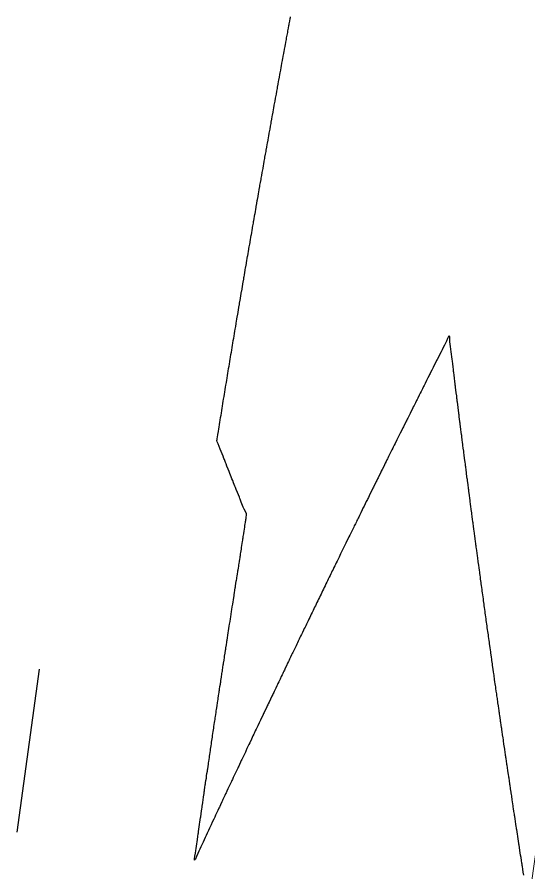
# Model space of a CAD drawing. Header units: millimetres. Extents: x 340454 to 342791, y 6993867 to 6995092.
# Drawn here: x 341724 to 341760.4, y 6994701.4 to 6994762.1 of the extents above; entities that cross this region are included whole.
import ezdxf

# ---------------------------------------------------------------- set-up
doc = ezdxf.new("R2010")
doc.units = ezdxf.units.MM
doc.header["$LTSCALE"] = 10
for name, color, linetype in [('T-HM-CURVA_INTERMEDIARIA', 45, 'Continuous'), ('URB-Calçadas', 2, 'Continuous'), ('URB-Quadras', 3, 'Continuous')]:
    doc.layers.add(name, color=color, linetype=linetype)

msp = doc.modelspace()

# ---------------------------------------------------------------- linework, layer by layer
at = {"layer": 'T-HM-CURVA_INTERMEDIARIA', "color": 45, "linetype": 'Continuous', "lineweight": -3, "elevation": 716, "flags": 128}
for points in [[(341760, 6994701.2), (341759.966, 6994701.418), (341759.933, 6994701.632), (341759.905, 6994701.811), (341759.893, 6994701.891), (341759.881, 6994701.971), (341759.869, 6994702.051), (341759.841, 6994702.229), (341759.808, 6994702.443), (341759.78, 6994702.624), (341759.757, 6994702.779), (341759.73, 6994702.955), (341759.698, 6994703.161), (341759.671, 6994703.334), (341759.66, 6994703.409), (341759.651, 6994703.468), (341759.633, 6994703.585), (341759.601, 6994703.798), (341759.583, 6994703.915), (341759.573, 6994703.98), (341759.555, 6994704.096), (341759.523, 6994704.305), (341759.506, 6994704.421), (341759.495, 6994704.493), (341759.484, 6994704.567), (341759.473, 6994704.641), (341759.447, 6994704.809), (341759.417, 6994705.006), (341759.388, 6994705.199), (341759.363, 6994705.361), (341759.352, 6994705.434), (341759.34, 6994705.519), (341759.308, 6994705.729), (341759.276, 6994705.941), (341759.262, 6994706.032), (341759.248, 6994706.125), (341759.226, 6994706.271), (341759.185, 6994706.545), (341759.145, 6994706.812), (341759.123, 6994706.954), (341759.116, 6994707.006), (341759.108, 6994707.058), (341759.1, 6994707.111), (341759.092, 6994707.165), (341759.062, 6994707.367), (341759.031, 6994707.571), (341759.023, 6994707.628), (341759.015, 6994707.685), (341758.985, 6994707.884), (341758.955, 6994708.084), (341758.946, 6994708.144), (341758.937, 6994708.204), (341758.916, 6994708.345), (341758.879, 6994708.598), (341758.842, 6994708.845), (341758.822, 6994708.981), (341758.812, 6994709.046), (341758.803, 6994709.111), (341758.775, 6994709.299), (341758.747, 6994709.489), (341758.737, 6994709.557), (341758.727, 6994709.625), (341758.717, 6994709.695), (341758.706, 6994709.765), (341758.686, 6994709.901), (341758.651, 6994710.139), (341758.617, 6994710.37), (341758.597, 6994710.503), (341758.586, 6994710.578), (341758.576, 6994710.653), (341758.565, 6994710.729), (341758.554, 6994710.806), (341758.534, 6994710.939), (341758.5, 6994711.166), (341758.468, 6994711.387), (341758.449, 6994711.518), (341758.437, 6994711.599), (341758.426, 6994711.68), (341758.4, 6994711.852), (341758.375, 6994712.026), (341758.363, 6994712.11), (341758.351, 6994712.194), (341758.326, 6994712.363), (341758.301, 6994712.533), (341758.289, 6994712.621), (341758.276, 6994712.709), (341758.264, 6994712.798), (341758.251, 6994712.888), (341758.232, 6994713.018), (341758.202, 6994713.223), (341758.173, 6994713.422), (341758.155, 6994713.549), (341758.141, 6994713.643), (341758.128, 6994713.737), (341758.114, 6994713.833), (341758.1, 6994713.93), (341758.082, 6994714.06), (341758.054, 6994714.252), (341758.027, 6994714.437), (341758.009, 6994714.565), (341757.994, 6994714.665), (341757.98, 6994714.766), (341757.958, 6994714.918), (341757.936, 6994715.073), (341757.921, 6994715.177), (341757.907, 6994715.281), (341757.892, 6994715.386), (341757.877, 6994715.494), (341757.858, 6994715.624), (341757.834, 6994715.795), (341757.81, 6994715.962), (341757.791, 6994716.089), (341757.776, 6994716.2), (341757.761, 6994716.31), (341757.745, 6994716.422), (341757.729, 6994716.537), (341757.708, 6994716.679), (341757.688, 6994716.825), (341757.671, 6994716.942), (341757.655, 6994717.058), (341757.637, 6994717.188), (341757.615, 6994717.34), (341757.594, 6994717.487), (341757.576, 6994717.615), (341757.559, 6994717.735), (341757.543, 6994717.855), (341757.524, 6994717.988), (341757.505, 6994718.124), (341757.488, 6994718.247), (341757.471, 6994718.37), (341757.452, 6994718.5), (341757.434, 6994718.632), (341757.416, 6994718.759), (341757.399, 6994718.886), (341757.381, 6994719.015), (341757.363, 6994719.145), (341757.345, 6994719.273), (341757.327, 6994719.401), (341757.308, 6994719.536), (341757.29, 6994719.667), (341757.273, 6994719.792), (341757.255, 6994719.916), (341757.237, 6994720.054), (341757.218, 6994720.189), (341757.201, 6994720.312), (341757.184, 6994720.432), (341757.168, 6994720.55), (341757.151, 6994720.668), (341757.134, 6994720.797), (341757.113, 6994720.947), (341757.092, 6994721.103), (341757.074, 6994721.234), (341757.058, 6994721.348), (341757.042, 6994721.463), (341757.022, 6994721.611), (341757.003, 6994721.756), (341756.987, 6994721.869), (341756.972, 6994721.979), (341756.957, 6994722.087), (341756.942, 6994722.196), (341756.921, 6994722.347), (341756.901, 6994722.495), (341756.887, 6994722.6), (341756.872, 6994722.705), (341756.855, 6994722.834), (341756.831, 6994723.011), (341756.807, 6994723.193), (341756.789, 6994723.324), (341756.775, 6994723.426), (341756.761, 6994723.527), (341756.748, 6994723.626), (341756.734, 6994723.725), (341756.717, 6994723.852), (341756.691, 6994724.043), (341756.665, 6994724.239), (341756.648, 6994724.369), (341756.635, 6994724.465), (341756.622, 6994724.559), (341756.609, 6994724.652), (341756.597, 6994724.744), (341756.58, 6994724.872), (341756.553, 6994725.075), (341756.525, 6994725.285), (341756.507, 6994725.415), (341756.495, 6994725.503), (341756.483, 6994725.592), (341756.46, 6994725.766), (341756.438, 6994725.938), (341756.426, 6994726.024), (341756.415, 6994726.108), (341756.403, 6994726.191), (341756.392, 6994726.274), (341756.369, 6994726.451), (341756.346, 6994726.625), (341756.335, 6994726.705), (341756.324, 6994726.784), (341756.307, 6994726.916), (341756.277, 6994727.142), (341756.247, 6994727.373), (341756.229, 6994727.508), (341756.219, 6994727.584), (341756.209, 6994727.658), (341756.199, 6994727.732), (341756.19, 6994727.805), (341756.172, 6994727.939), (341756.141, 6994728.175), (341756.11, 6994728.417), (341756.092, 6994728.555), (341756.083, 6994728.623), (341756.074, 6994728.692), (341756.048, 6994728.886), (341756.023, 6994729.078), (341756.015, 6994729.144), (341756.006, 6994729.209), (341755.998, 6994729.273), (341755.989, 6994729.336), (341755.971, 6994729.475), (341755.939, 6994729.726), (341755.905, 6994729.984), (341755.887, 6994730.126), (341755.879, 6994730.185), (341755.871, 6994730.243), (341755.864, 6994730.301), (341755.856, 6994730.358), (341755.838, 6994730.499), (341755.805, 6994730.761), (341755.77, 6994731.029), (341755.752, 6994731.174), (341755.745, 6994731.226), (341755.738, 6994731.278), (341755.711, 6994731.489), (341755.684, 6994731.698), (341755.671, 6994731.795), (341755.659, 6994731.891), (341755.632, 6994732.102), (341755.605, 6994732.313), (341755.594, 6994732.402), (341755.584, 6994732.475), (341755.564, 6994732.637), (341755.539, 6994732.831), (341755.514, 6994733.027), (341755.493, 6994733.195), (341755.483, 6994733.27), (341755.473, 6994733.348), (341755.464, 6994733.424), (341755.449, 6994733.541), (341755.422, 6994733.75), (341755.408, 6994733.866), (341755.399, 6994733.936), (341755.389, 6994734.011), (341755.368, 6994734.181), (341755.342, 6994734.384), (341755.317, 6994734.591), (341755.294, 6994734.767), (341755.285, 6994734.844), (341755.277, 6994734.902), (341755.27, 6994734.959), (341755.261, 6994735.035), (341755.239, 6994735.21), (341755.212, 6994735.42), (341755.186, 6994735.631), (341755.164, 6994735.811), (341755.153, 6994735.893), (341755.142, 6994735.982), (341755.132, 6994736.063), (341755.11, 6994736.242), (341755.083, 6994736.456), (341755.056, 6994736.675), (341755.033, 6994736.861), (341755.023, 6994736.943), (341755.015, 6994737.006), (341755.005, 6994737.087), (341754.982, 6994737.272), (341754.955, 6994737.493), (341754.933, 6994737.67), (341754.916, 6994737.813), (341754.893, 6994737.993), (341754.871, 6994738.176), (341754.852, 6994738.328), (341754.829, 6994738.518), (341754.805, 6994738.717), (341754.785, 6994738.878), (341754.764, 6994739.049), (341754.756, 6994739.243), (341754.752, 6994739.406), (341754.712, 6994739.481), (341754.648, 6994739.424), (341754.588, 6994739.273), (341754.515, 6994739.093), (341754.439, 6994738.943), (341754.37, 6994738.807), (341754.284, 6994738.637), (341754.201, 6994738.473), (341754.135, 6994738.342), (341754.051, 6994738.177), (341753.945, 6994737.967), (341753.856, 6994737.791), (341753.818, 6994737.716), (341753.795, 6994737.67), (341753.758, 6994737.597), (341753.672, 6994737.426), (341753.571, 6994737.227), (341753.472, 6994737.031), (341753.39, 6994736.867), (341753.353, 6994736.794), (341753.318, 6994736.725), (341753.281, 6994736.651), (341753.198, 6994736.486), (341753.1, 6994736.293), (341753.004, 6994736.101), (341752.923, 6994735.941), (341752.888, 6994735.872), (341752.865, 6994735.826), (341752.811, 6994735.717), (341752.711, 6994735.519), (341752.656, 6994735.41), (341752.63, 6994735.358), (341752.577, 6994735.251), (341752.479, 6994735.056), (341752.425, 6994734.949), (341752.396, 6994734.891), (341752.366, 6994734.831), (341752.312, 6994734.724), (341752.215, 6994734.53), (341752.161, 6994734.423), (341752.128, 6994734.357), (341752.094, 6994734.289), (341752.017, 6994734.135), (341751.927, 6994733.955), (341751.838, 6994733.778), (341751.764, 6994733.63), (341751.73, 6994733.563), (341751.692, 6994733.487), (341751.654, 6994733.409), (341751.602, 6994733.306), (341751.51, 6994733.123), (341751.458, 6994733.019), (341751.417, 6994732.935), (341751.366, 6994732.833), (341751.276, 6994732.653), (341751.225, 6994732.551), (341751.202, 6994732.506), (341751.18, 6994732.461), (341751.114, 6994732.328), (341750.991, 6994732.082), (341750.871, 6994731.842), (341750.807, 6994731.713), (341750.782, 6994731.663), (341750.757, 6994731.614), (341750.732, 6994731.563), (341750.707, 6994731.511), (341750.642, 6994731.382), (341750.524, 6994731.145), (341750.409, 6994730.913), (341750.346, 6994730.787), (341750.318, 6994730.732), (341750.291, 6994730.676), (341750.263, 6994730.619), (341750.234, 6994730.562), (341750.171, 6994730.434), (341750.058, 6994730.207), (341749.948, 6994729.985), (341749.886, 6994729.861), (341749.856, 6994729.799), (341749.825, 6994729.738), (341749.741, 6994729.568), (341749.656, 6994729.397), (341749.624, 6994729.333), (341749.593, 6994729.268), (341749.56, 6994729.202), (341749.527, 6994729.136), (341749.444, 6994728.968), (341749.36, 6994728.799), (341749.326, 6994728.729), (341749.292, 6994728.66), (341749.231, 6994728.537), (341749.128, 6994728.329), (341749.027, 6994728.126), (341748.968, 6994728.006), (341748.932, 6994727.933), (341748.896, 6994727.859), (341748.859, 6994727.784), (341748.822, 6994727.708), (341748.743, 6994727.55), (341748.664, 6994727.389), (341748.625, 6994727.311), (341748.587, 6994727.232), (341748.528, 6994727.113), (341748.432, 6994726.919), (341748.339, 6994726.73), (341748.282, 6994726.613), (341748.241, 6994726.531), (341748.201, 6994726.449), (341748.16, 6994726.365), (341748.118, 6994726.279), (341748.044, 6994726.13), (341747.969, 6994725.978), (341747.927, 6994725.89), (341747.884, 6994725.803), (341747.812, 6994725.656), (341747.738, 6994725.507), (341747.694, 6994725.417), (341747.65, 6994725.326), (341747.591, 6994725.207), (341747.507, 6994725.037), (341747.426, 6994724.871), (341747.369, 6994724.754), (341747.322, 6994724.66), (341747.276, 6994724.566), (341747.23, 6994724.47), (341747.182, 6994724.372), (341747.115, 6994724.235), (341747.046, 6994724.095), (341746.997, 6994723.995), (341746.949, 6994723.895), (341746.89, 6994723.776), (341746.815, 6994723.623), (341746.743, 6994723.476), (341746.686, 6994723.359), (341746.635, 6994723.255), (341746.585, 6994723.152), (341746.522, 6994723.024), (341746.458, 6994722.893), (341746.407, 6994722.787), (341746.355, 6994722.68), (341746.303, 6994722.573), (341746.249, 6994722.462), (341746.188, 6994722.337), (341746.125, 6994722.209), (341746.071, 6994722.097), (341746.016, 6994721.984), (341745.958, 6994721.865), (341745.895, 6994721.737), (341745.835, 6994721.613), (341745.778, 6994721.495), (341745.722, 6994721.38), (341745.666, 6994721.265), (341745.609, 6994721.148), (341745.551, 6994721.029), (341745.494, 6994720.911), (341745.437, 6994720.793), (341745.377, 6994720.67), (341745.319, 6994720.55), (341745.263, 6994720.434), (341745.207, 6994720.32), (341745.153, 6994720.208), (341745.098, 6994720.096), (341745.041, 6994719.979), (341744.978, 6994719.848), (341744.913, 6994719.712), (341744.855, 6994719.593), (341744.802, 6994719.484), (341744.75, 6994719.375), (341744.686, 6994719.243), (341744.624, 6994719.114), (341744.572, 6994719.007), (341744.521, 6994718.902), (341744.471, 6994718.799), (341744.421, 6994718.696), (341744.364, 6994718.578), (341744.292, 6994718.43), (341744.218, 6994718.276), (341744.161, 6994718.156), (341744.113, 6994718.056), (341744.064, 6994717.956), (341743.996, 6994717.815), (341743.93, 6994717.677), (341743.883, 6994717.58), (341743.836, 6994717.483), (341743.767, 6994717.339), (341743.699, 6994717.198), (341743.653, 6994717.103), (341743.608, 6994717.01), (341743.564, 6994716.918), (341743.52, 6994716.827), (341743.45, 6994716.68), (341743.38, 6994716.536), (341743.338, 6994716.448), (341743.295, 6994716.359), (341743.239, 6994716.242), (341743.153, 6994716.063), (341743.065, 6994715.878), (341743.007, 6994715.758), (341742.966, 6994715.673), (341742.926, 6994715.589), (341742.886, 6994715.506), (341742.846, 6994715.423), (341742.789, 6994715.305), (341742.698, 6994715.115), (341742.605, 6994714.919), (341742.547, 6994714.798), (341742.509, 6994714.719), (341742.471, 6994714.641), (341742.394, 6994714.478), (341742.317, 6994714.318), (341742.281, 6994714.241), (341742.245, 6994714.166), (341742.209, 6994714.092), (341742.174, 6994714.018), (341742.116, 6994713.897), (341742.018, 6994713.692), (341741.918, 6994713.481), (341741.859, 6994713.357), (341741.825, 6994713.286), (341741.792, 6994713.217), (341741.759, 6994713.149), (341741.726, 6994713.081), (341741.645, 6994712.911), (341741.565, 6994712.742), (341741.534, 6994712.677), (341741.503, 6994712.612), (341741.421, 6994712.439), (341741.339, 6994712.267), (341741.309, 6994712.205), (341741.28, 6994712.143), (341741.22, 6994712.018), (341741.113, 6994711.792), (341741.004, 6994711.562), (341740.943, 6994711.433), (341740.915, 6994711.375), (341740.888, 6994711.317), (341740.861, 6994711.261), (341740.834, 6994711.205), (341740.773, 6994711.077), (341740.662, 6994710.842), (341740.548, 6994710.601), (341740.486, 6994710.47), (341740.461, 6994710.418), (341740.437, 6994710.366), (341740.347, 6994710.177), (341740.258, 6994709.988), (341740.235, 6994709.939), (341740.212, 6994709.891), (341740.189, 6994709.843), (341740.166, 6994709.796), (341740.076, 6994709.605), (341739.987, 6994709.415), (341739.944, 6994709.326), (341739.896, 6994709.222), (341739.81, 6994709.041), (341739.762, 6994708.939), (341739.722, 6994708.856), (341739.69, 6994708.788), (341739.621, 6994708.64), (341739.537, 6994708.463), (341739.452, 6994708.282), (341739.38, 6994708.129), (341739.347, 6994708.06), (341739.313, 6994707.986), (341739.279, 6994707.915), (341739.247, 6994707.847), (341739.175, 6994707.693), (341739.089, 6994707.51), (341739.001, 6994707.324), (341738.926, 6994707.165), (341738.893, 6994707.095), (341738.864, 6994707.033), (341738.836, 6994706.974), (341738.785, 6994706.864), (341738.692, 6994706.666), (341738.641, 6994706.557), (341738.615, 6994706.503), (341738.563, 6994706.392), (341738.469, 6994706.19), (341738.417, 6994706.08), (341738.394, 6994706.032), (341738.361, 6994705.961), (341738.285, 6994705.798), (341738.193, 6994705.603), (341738.121, 6994705.447), (341738.062, 6994705.321), (341737.987, 6994705.162), (341737.889, 6994704.951), (341737.801, 6994704.763), (341737.761, 6994704.679), (341737.733, 6994704.618), (341737.698, 6994704.544), (341737.619, 6994704.374), (341737.524, 6994704.171), (341737.448, 6994704.009), (341737.387, 6994703.877), (341737.31, 6994703.712), (341737.229, 6994703.539), (341737.161, 6994703.392), (341737.079, 6994703.215), (341737, 6994703.047), (341736.938, 6994702.913), (341736.859, 6994702.744), (341736.771, 6994702.521), (341736.698, 6994702.331), (341736.634, 6994702.259), (341736.616, 6994702.348), (341736.651, 6994702.536), (341736.692, 6994702.761), (341736.717, 6994702.944), (341736.738, 6994703.09), (341736.763, 6994703.261), (341736.787, 6994703.425), (341736.805, 6994703.555), (341736.829, 6994703.719), (341736.86, 6994703.934), (341736.887, 6994704.122), (341736.898, 6994704.205), (341736.906, 6994704.26), (341736.915, 6994704.318), (341736.931, 6994704.433), (341736.962, 6994704.643), (341736.978, 6994704.76), (341736.989, 6994704.832), (341737.005, 6994704.944), (341737.034, 6994705.146), (341737.05, 6994705.26), (341737.063, 6994705.346), (341737.093, 6994705.551), (341737.123, 6994705.759), (341737.13, 6994705.81), (341737.137, 6994705.86), (341737.166, 6994706.058), (341737.195, 6994706.259), (341737.204, 6994706.316), (341737.212, 6994706.374), (341737.232, 6994706.512), (341737.268, 6994706.758), (341737.302, 6994706.992), (341737.321, 6994707.122), (341737.331, 6994707.19), (341737.341, 6994707.258), (341737.366, 6994707.431), (341737.392, 6994707.608), (341737.403, 6994707.683), (341737.414, 6994707.758), (341737.438, 6994707.924), (341737.464, 6994708.094), (341737.475, 6994708.176), (341737.487, 6994708.257), (341737.511, 6994708.416), (341737.535, 6994708.58), (341737.548, 6994708.668), (341737.561, 6994708.756), (341737.583, 6994708.909), (341737.607, 6994709.066), (341737.621, 6994709.161), (341737.635, 6994709.256), (341737.656, 6994709.401), (341737.679, 6994709.552), (341737.694, 6994709.654), (341737.709, 6994709.755), (341737.729, 6994709.894), (341737.751, 6994710.038), (341737.767, 6994710.146), (341737.783, 6994710.255), (341737.802, 6994710.386), (341737.823, 6994710.524), (341737.84, 6994710.639), (341737.857, 6994710.754), (341737.875, 6994710.872), (341737.893, 6994710.997), (341737.912, 6994711.122), (341737.932, 6994711.253), (341737.951, 6994711.386), (341737.97, 6994711.511), (341737.988, 6994711.632), (341738.006, 6994711.753), (341738.027, 6994711.892), (341738.047, 6994712.024), (341738.065, 6994712.141), (341738.081, 6994712.252), (341738.098, 6994712.36), (341738.114, 6994712.467), (341738.136, 6994712.612), (341738.157, 6994712.751), (341738.172, 6994712.852), (341738.187, 6994712.953), (341738.206, 6994713.078), (341738.232, 6994713.25), (341738.26, 6994713.435), (341738.279, 6994713.564), (341738.293, 6994713.657), (341738.307, 6994713.75), (341738.333, 6994713.916), (341738.357, 6994714.078), (341738.37, 6994714.165), (341738.383, 6994714.249), (341738.395, 6994714.33), (341738.408, 6994714.41), (341738.434, 6994714.581), (341738.459, 6994714.748), (341738.47, 6994714.822), (341738.482, 6994714.896), (341738.501, 6994715.024), (341738.535, 6994715.247), (341738.571, 6994715.482), (341738.592, 6994715.618), (341738.602, 6994715.682), (341738.612, 6994715.746), (341738.641, 6994715.94), (341738.671, 6994716.131), (341738.679, 6994716.188), (341738.688, 6994716.245), (341738.719, 6994716.446), (341738.75, 6994716.644), (341738.757, 6994716.694), (341738.765, 6994716.744), (341738.797, 6994716.952), (341738.829, 6994717.157), (341738.842, 6994717.243), (341738.854, 6994717.324), (341738.887, 6994717.534), (341738.919, 6994717.742), (341738.93, 6994717.809), (341738.941, 6994717.881), (341738.966, 6994718.045), (341738.997, 6994718.241), (341739.021, 6994718.399), (341739.042, 6994718.531), (341739.067, 6994718.697), (341739.094, 6994718.869), (341739.118, 6994719.02), (341739.147, 6994719.21), (341739.176, 6994719.393), (341739.199, 6994719.539), (341739.228, 6994719.723), (341739.257, 6994719.908), (341739.28, 6994720.055), (341739.308, 6994720.236), (341739.34, 6994720.439), (341739.366, 6994720.605), (341739.386, 6994720.735), (341739.412, 6994720.897), (341739.431, 6994721.021), (341739.448, 6994721.127), (341739.464, 6994721.234), (341739.495, 6994721.428), (341739.522, 6994721.596), (341739.532, 6994721.664), (341739.543, 6994721.732), (341739.567, 6994721.885), (341739.593, 6994722.051), (341739.607, 6994722.142), (341739.621, 6994722.231), (341739.635, 6994722.32), (341739.649, 6994722.409), (341739.675, 6994722.577), (341739.699, 6994722.73), (341739.709, 6994722.795), (341739.72, 6994722.859), (341739.74, 6994722.99), (341739.76, 6994723.116), (341739.768, 6994723.172), (341739.777, 6994723.229), (341739.792, 6994723.324), (341739.814, 6994723.463), (341739.838, 6994723.62), (341739.855, 6994723.727), (341739.868, 6994723.81), (341739.881, 6994723.89), (341739.898, 6994723.998), (341739.914, 6994724.104), (341739.933, 6994724.226), (341739.951, 6994724.342), (341739.97, 6994724.462), (341739.989, 6994724.589), (341740.011, 6994724.725), (341740.034, 6994724.874), (341740.05, 6994724.98), (341740.063, 6994725.062), (341740.073, 6994725.13), (341740.088, 6994725.224), (341740.119, 6994725.43), (341740.151, 6994725.635), (341740.164, 6994725.723), (341740.172, 6994725.775), (341740.187, 6994725.876), (341740.208, 6994726.017), (341740.227, 6994726.139), (341740.239, 6994726.223), (341740.249, 6994726.286), (341740.26, 6994726.361), (341740.269, 6994726.428), (341740.281, 6994726.512), (341740.296, 6994726.62), (341740.31, 6994726.72), (341740.318, 6994726.782), (341740.321, 6994726.842), (341740.265, 6994726.96), (341740.162, 6994727.16), (341740.106, 6994727.268), (341740.087, 6994727.317), (341740.036, 6994727.443), (341739.943, 6994727.678), (341739.888, 6994727.815), (341739.866, 6994727.872), (341739.843, 6994727.929), (341739.809, 6994728.015), (341739.741, 6994728.186), (341739.67, 6994728.363), (341739.586, 6994728.576), (341739.531, 6994728.714), (341739.492, 6994728.812), (341739.452, 6994728.911), (341739.398, 6994729.048), (341739.334, 6994729.21), (341739.284, 6994729.335), (341739.235, 6994729.459), (341739.186, 6994729.583), (341739.137, 6994729.706), (341739.084, 6994729.84), (341739.018, 6994730.008), (341738.931, 6994730.227), (341738.87, 6994730.381), (341738.833, 6994730.475), (341738.801, 6994730.557), (341738.773, 6994730.627), (341738.745, 6994730.698), (341738.714, 6994730.777), (341738.655, 6994730.926), (341738.584, 6994731.106), (341738.518, 6994731.273), (341738.455, 6994731.433), (341738.385, 6994731.609), (341738.308, 6994731.801), (341738.243, 6994731.961), (341738.214, 6994732.043), (341738.223, 6994732.116), (341738.238, 6994732.188), (341738.252, 6994732.28), (341738.282, 6994732.464), (341738.318, 6994732.684), (341738.346, 6994732.861), (341738.369, 6994733.002), (341738.398, 6994733.18), (341738.427, 6994733.357), (341738.45, 6994733.498), (341738.479, 6994733.676), (341738.508, 6994733.853), (341738.531, 6994733.994), (341738.56, 6994734.172), (341738.589, 6994734.35), (341738.612, 6994734.491), (341738.641, 6994734.668), (341738.67, 6994734.846), (341738.693, 6994734.987), (341738.722, 6994735.164), (341738.751, 6994735.342), (341738.774, 6994735.483), (341738.804, 6994735.661), (341738.833, 6994735.839), (341738.856, 6994735.98), (341738.885, 6994736.157), (341738.915, 6994736.335), (341738.938, 6994736.476), (341738.967, 6994736.654), (341738.997, 6994736.832), (341739.02, 6994736.973), (341739.049, 6994737.15), (341739.079, 6994737.328), (341739.102, 6994737.469), (341739.132, 6994737.647), (341739.161, 6994737.825), (341739.185, 6994737.966), (341739.214, 6994738.144), (341739.244, 6994738.322), (341739.268, 6994738.463), (341739.297, 6994738.641), (341739.327, 6994738.818), (341739.351, 6994738.96), (341739.38, 6994739.137), (341739.41, 6994739.315), (341739.434, 6994739.456), (341739.464, 6994739.634), (341739.493, 6994739.812), (341739.517, 6994739.953), (341739.547, 6994740.131), (341739.585, 6994740.357), (341739.617, 6994740.547), (341739.631, 6994740.628), (341739.639, 6994740.678), (341739.659, 6994740.795), (341739.695, 6994741.008), (341739.715, 6994741.125), (341739.723, 6994741.177), (341739.743, 6994741.293), (341739.779, 6994741.506), (341739.799, 6994741.622), (341739.808, 6994741.676), (341739.827, 6994741.792), (341739.863, 6994742.003), (341739.883, 6994742.119), (341739.892, 6994742.175), (341739.912, 6994742.29), (341739.948, 6994742.501), (341739.968, 6994742.616), (341739.977, 6994742.674), (341739.997, 6994742.789), (341740.033, 6994742.998), (341740.052, 6994743.113), (341740.062, 6994743.173), (341740.082, 6994743.287), (341740.118, 6994743.496), (341740.137, 6994743.61), (341740.148, 6994743.672), (341740.167, 6994743.786), (341740.203, 6994743.993), (341740.222, 6994744.108), (341740.233, 6994744.17), (341740.253, 6994744.284), (341740.288, 6994744.491), (341740.308, 6994744.605), (341740.319, 6994744.669), (341740.338, 6994744.783), (341740.374, 6994744.988), (341740.393, 6994745.102), (341740.405, 6994745.168), (341740.424, 6994745.281), (341740.46, 6994745.486), (341740.479, 6994745.599), (341740.491, 6994745.667), (341740.51, 6994745.779), (341740.545, 6994745.983), (341740.565, 6994746.096), (341740.577, 6994746.166), (341740.596, 6994746.278), (341740.632, 6994746.481), (341740.651, 6994746.593), (341740.663, 6994746.664), (341740.683, 6994746.776), (341740.718, 6994746.978), (341740.738, 6994747.09), (341740.75, 6994747.163), (341740.77, 6994747.274), (341740.805, 6994747.476), (341740.824, 6994747.588), (341740.837, 6994747.661), (341740.856, 6994747.773), (341740.892, 6994747.973), (341740.911, 6994748.085), (341740.924, 6994748.16), (341740.944, 6994748.271), (341740.979, 6994748.471), (341740.998, 6994748.582), (341741.011, 6994748.659), (341741.048, 6994748.869), (341741.085, 6994749.079), (341741.099, 6994749.157), (341741.136, 6994749.367), (341741.173, 6994749.576), (341741.187, 6994749.655), (341741.223, 6994749.864), (341741.26, 6994750.073), (341741.274, 6994750.154), (341741.311, 6994750.362), (341741.348, 6994750.571), (341741.363, 6994750.652), (341741.399, 6994750.86), (341741.436, 6994751.068), (341741.451, 6994751.151), (341741.488, 6994751.358), (341741.524, 6994751.565), (341741.539, 6994751.649), (341741.576, 6994751.855), (341741.613, 6994752.062), (341741.628, 6994752.147), (341741.665, 6994752.353), (341741.702, 6994752.559), (341741.717, 6994752.646), (341741.754, 6994752.851), (341741.79, 6994753.056), (341741.806, 6994753.144), (341741.843, 6994753.348), (341741.879, 6994753.553), (341741.895, 6994753.642), (341741.932, 6994753.846), (341741.969, 6994754.05), (341741.985, 6994754.14), (341742.022, 6994754.344), (341742.058, 6994754.548), (341742.075, 6994754.638), (341742.111, 6994754.841), (341742.148, 6994755.045), (341742.164, 6994755.136), (341742.201, 6994755.339), (341742.238, 6994755.542), (341742.255, 6994755.634), (341742.291, 6994755.836), (341742.328, 6994756.039), (341742.345, 6994756.132), (341742.382, 6994756.334), (341742.418, 6994756.536), (341742.435, 6994756.63), (341742.472, 6994756.831), (341742.509, 6994757.033), (341742.526, 6994757.128), (341742.563, 6994757.329), (341742.599, 6994757.53), (341742.617, 6994757.626), (341742.654, 6994757.826), (341742.69, 6994758.027), (341742.708, 6994758.124), (341742.745, 6994758.324), (341742.781, 6994758.524), (341742.799, 6994758.622), (341742.836, 6994758.821), (341742.873, 6994759.021), (341742.882, 6994759.07), (341742.891, 6994759.12), (341742.928, 6994759.319), (341742.964, 6994759.518), (341742.973, 6994759.567), (341742.983, 6994759.617), (341743.019, 6994759.816), (341743.056, 6994760.014), (341743.065, 6994760.065), (341743.075, 6994760.115), (341743.111, 6994760.313), (341743.148, 6994760.511), (341743.157, 6994760.562), (341743.167, 6994760.613), (341743.203, 6994760.81), (341743.24, 6994761.008), (341743.25, 6994761.059), (341743.259, 6994761.111), (341743.296, 6994761.308), (341743.332, 6994761.505), (341743.342, 6994761.557), (341743.352, 6994761.608), (341743.388, 6994761.805), (341743.425, 6994762.002), (341743.435, 6994762.054), (341743.444, 6994762.106)], [(341724.028, 6994704.258), (341725.607, 6994715.813)]]:
    msp.add_lwpolyline(points, dxfattribs=at)
at = {"layer": 'URB-Calçadas', "lineweight": 0}
msp.add_lwpolyline([(341844.741, 6994794.916, 0.038294), (341816.855, 6994620.601, -0.531009), (341807.502, 6994614.061, 0.053956), (341759.812, 6994624.452, -0.363364), (341752.642, 6994632.609, -0.035625), (341780.079, 6994803.934)], format="xyb", dxfattribs=at)
at = {"layer": 'URB-Quadras', "color": 252, "lineweight": 0}
msp.add_lwpolyline([(341842.796, 6994795.382, 0.038294), (341814.861, 6994620.765, -0.486467), (341808.294, 6994616.432, 0.053956), (341760.078, 6994626.938, -0.408618), (341755.63, 6994632.347, -0.03592), (341783.328, 6994804.647)], format="xyb", close=True, dxfattribs=at)

doc.saveas('drawing.dxf')
